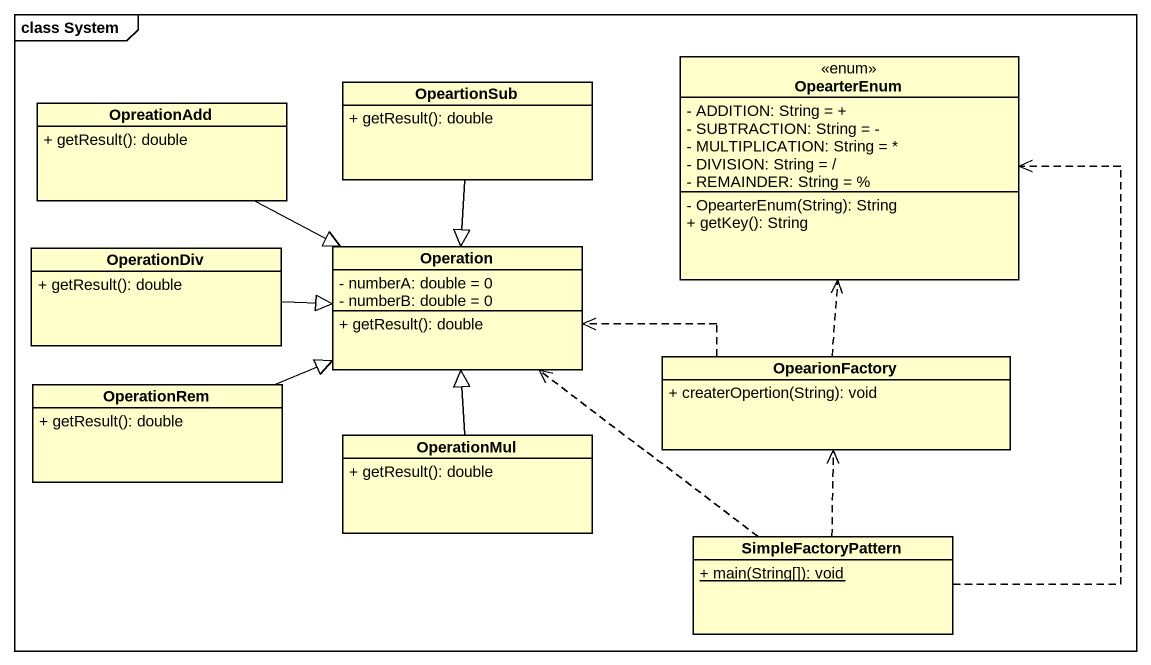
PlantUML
@startuml
mainframe class System
hide circle
hide empty members
skinparam classAttributeIconSize 0
class OpearterEnum <<enum>> {
  - ADDITION: String = +
  - SUBTRACTION: String = -
  - MULTIPLICATION: String = *
  - DIVISION: String = /
  - REMAINDER: String = %
  - OpearterEnum(String): String
  + getKey(): String
}
class OpreationAdd {
  + getResult(): double
}
class OpeartionSub {
  + getResult(): double
}
class OperationDiv {
  + getResult(): double
}
class Operation {
  - numberA: double = 0
  - numberB: double = 0
  + getResult(): double
}
class OperationRem {
  + getResult(): double
}
class OpearionFactory {
  + createrOpertion(String): void
}
class OperationMul {
  + getResult(): double
}
class SimpleFactoryPattern {
  {static} + main(String[]): void
}
OpreationAdd -right-|> Operation
OpeartionSub --|> Operation
OperationDiv -right-|> Operation
OperationRem -right-|> Operation
OpearionFactory .up.> OpearterEnum
OpearionFactory .left.> Operation
OperationMul -up-|> Operation
SimpleFactoryPattern .up.> OpearterEnum
SimpleFactoryPattern .up.> Operation
SimpleFactoryPattern .up.> OpearionFactory
@enduml
